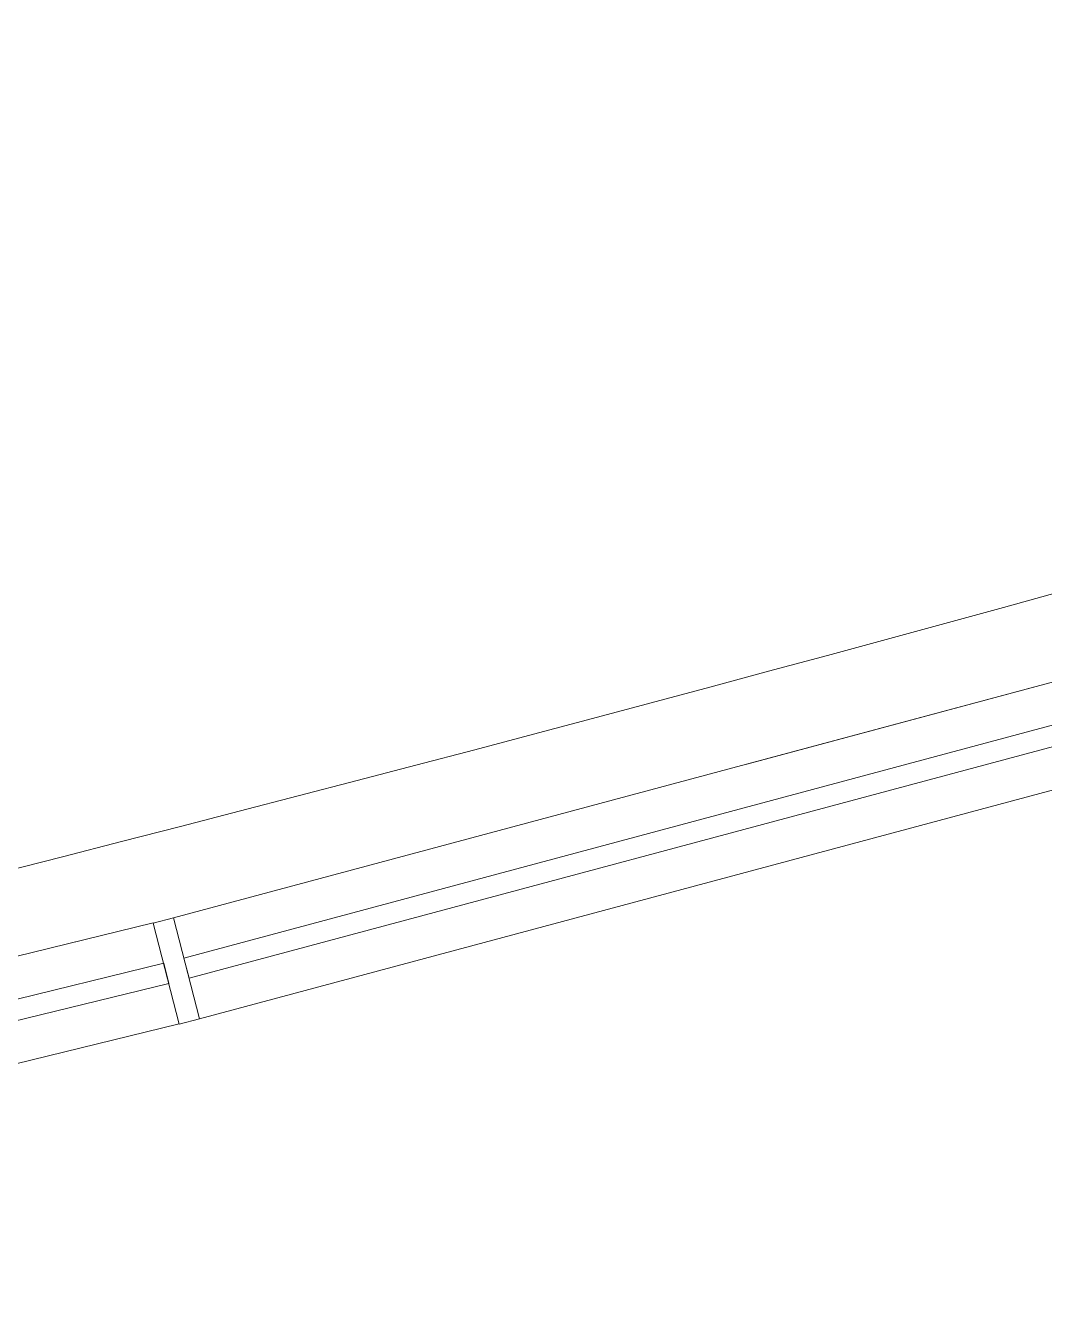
# Model space of a CAD drawing. Header units: inches. Extents: x 46946 to 48441, y 40324 to 42003.
# Drawn here: x 47876.8 to 47925.7, y 40357.7 to 40419.1 of the extents above; entities that cross this region are included whole.
import ezdxf

# ---------------------------------------------------------------- set-up
doc = ezdxf.new("R2010")
doc.units = ezdxf.units.IN
doc.header["$MEASUREMENT"] = 0
for name, color, linetype, lineweight in [('8_ TYPICAL FLOOR PLAN__6th _ 10th__dwg _3_', 8, 'Continuous', 9), ('A-GLAZ-CURT', 52, 'Continuous', 9), ('A-GLAZ-CWMG', 51, 'Continuous', 9), ('THIN', 7, 'Continuous', 9)]:
    doc.layers.add(name, color=color, linetype=linetype, lineweight=lineweight)

# ---------------------------------------------------------------- blocks, each defined once
blk = doc.blocks.new('8_ TYPICAL FLOOR PLAN__6th _ 10th__dwg _3_-696755-Level 06 - Furniture')
at = {"layer": 'THIN'}
blk.add_arc((15199.025, -29838.694), 2598.425, 283.685027, 291.912914, dxfattribs=at)
blk = doc.blocks.new('System Panel - Glazed-982851-Level 06 - Furniture')
at = {"layer": 'A-GLAZ-CURT', "lineweight": 13}
for p, q in [((28.466, 0.5), (-28.466, 0.5)), ((-28.466, 0.5), (-28.466, -0.5)), ((28.466, -0.5), (28.466, 0.5)), ((-28.466, -0.5), (28.466, -0.5))]:
    blk.add_line(p, q, dxfattribs=at)
blk = doc.blocks.new('Rectangular Mullion - Rectangular Mullion-982875-Level 06 - Furniture')
at = {"layer": 'A-GLAZ-CWMG', "lineweight": 20}
for p, q in [((-0.5, 2.5), (0.5, 2.5)), ((-0.5, -2.5), (-0.5, 2.5)), ((0.5, 2.5), (0.5, -2.5)), ((0.5, -2.5), (-0.5, -2.5))]:
    blk.add_line(p, q, dxfattribs=at)
blk = doc.blocks.new('Rectangular Mullion - Rectangular Mullion-V41-Level 06 - Furniture')
at = {"layer": 'A-GLAZ-CWMG'}
for p, q in [((47882.951, 40376.074), (47829.697, 40363.054)), ((47882.951, 40376.074), (47855.334, 40369.319)), ((47884.192, 40371.23), (47828.836, 40357.691))]:
    blk.add_line(p, q, dxfattribs=at)
blk = doc.blocks.new('Rectangular Mullion - Rectangular Mullion-V42-Level 06 - Furniture')
at = {"layer": 'A-GLAZ-CWMG'}
for p, q in [((47938.853, 40391.058), (47883.919, 40376.322)), ((47938.853, 40391.058), (47911.394, 40383.689)), ((47940.203, 40386.243), (47885.162, 40371.473))]:
    blk.add_line(p, q, dxfattribs=at)

msp = doc.modelspace()

# ---------------------------------------------------------------- block references
at = {"layer": '8_ TYPICAL FLOOR PLAN__6th _ 10th__dwg _3_', "color": 7}
msp.add_blockref('8_ TYPICAL FLOOR PLAN__6th _ 10th__dwg _3_-696755-Level 06 - Furniture', (32036.537, 72735.541), dxfattribs=at)
at = {"layer": 'A-GLAZ-CURT'}
for p, rotation in [((47912.034, 40381.276), 15.01612024971383), ((47855.92, 40366.891), 13.73868303937429)]:
    msp.add_blockref('System Panel - Glazed-982851-Level 06 - Furniture', p, dxfattribs=dict(at, rotation=rotation))
at = {"layer": 'A-GLAZ-CWMG'}
for name in ['Rectangular Mullion - Rectangular Mullion-V42-Level 06 - Furniture', 'Rectangular Mullion - Rectangular Mullion-V41-Level 06 - Furniture']:
    msp.add_blockref(name, (0, 0), dxfattribs=at)
at = {"layer": 'A-GLAZ-CWMG', "extrusion": (0, 0, -1), "rotation": 165.6225983554556}
msp.add_blockref('Rectangular Mullion - Rectangular Mullion-982875-Level 06 - Furniture', (-47884.057, 40373.771), dxfattribs=at)

doc.saveas('drawing.dxf')
